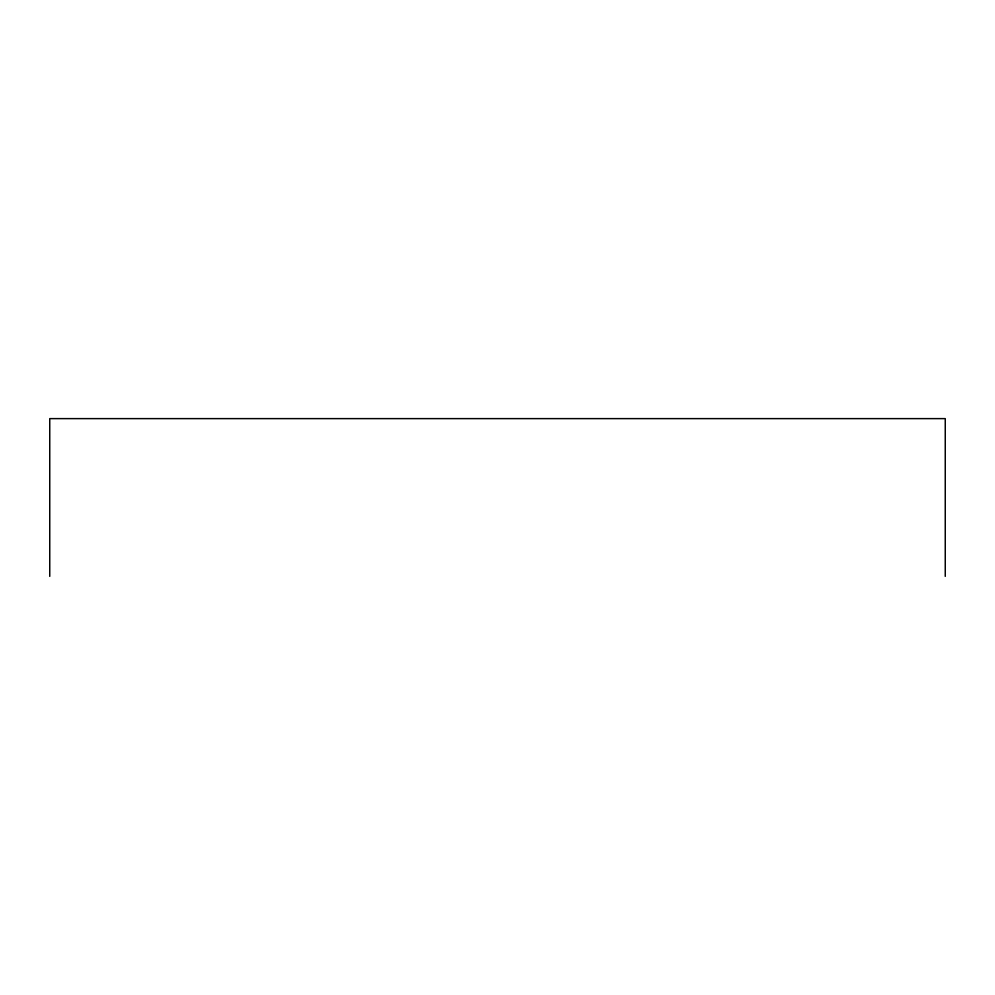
<?xml version="1.0" encoding="UTF-8"?>
<svg xmlns="http://www.w3.org/2000/svg" width="995" height="995" viewBox="0 0 995 995"><rect width="100%" height="100%" fill="white"/><g stroke="black" fill="none" stroke-linecap="round" stroke-linejoin="round"><path stroke-width="1.49" d="M945.25 576.379L945.25 418.621L49.75 418.621L49.75 576.379"/></g></svg>
